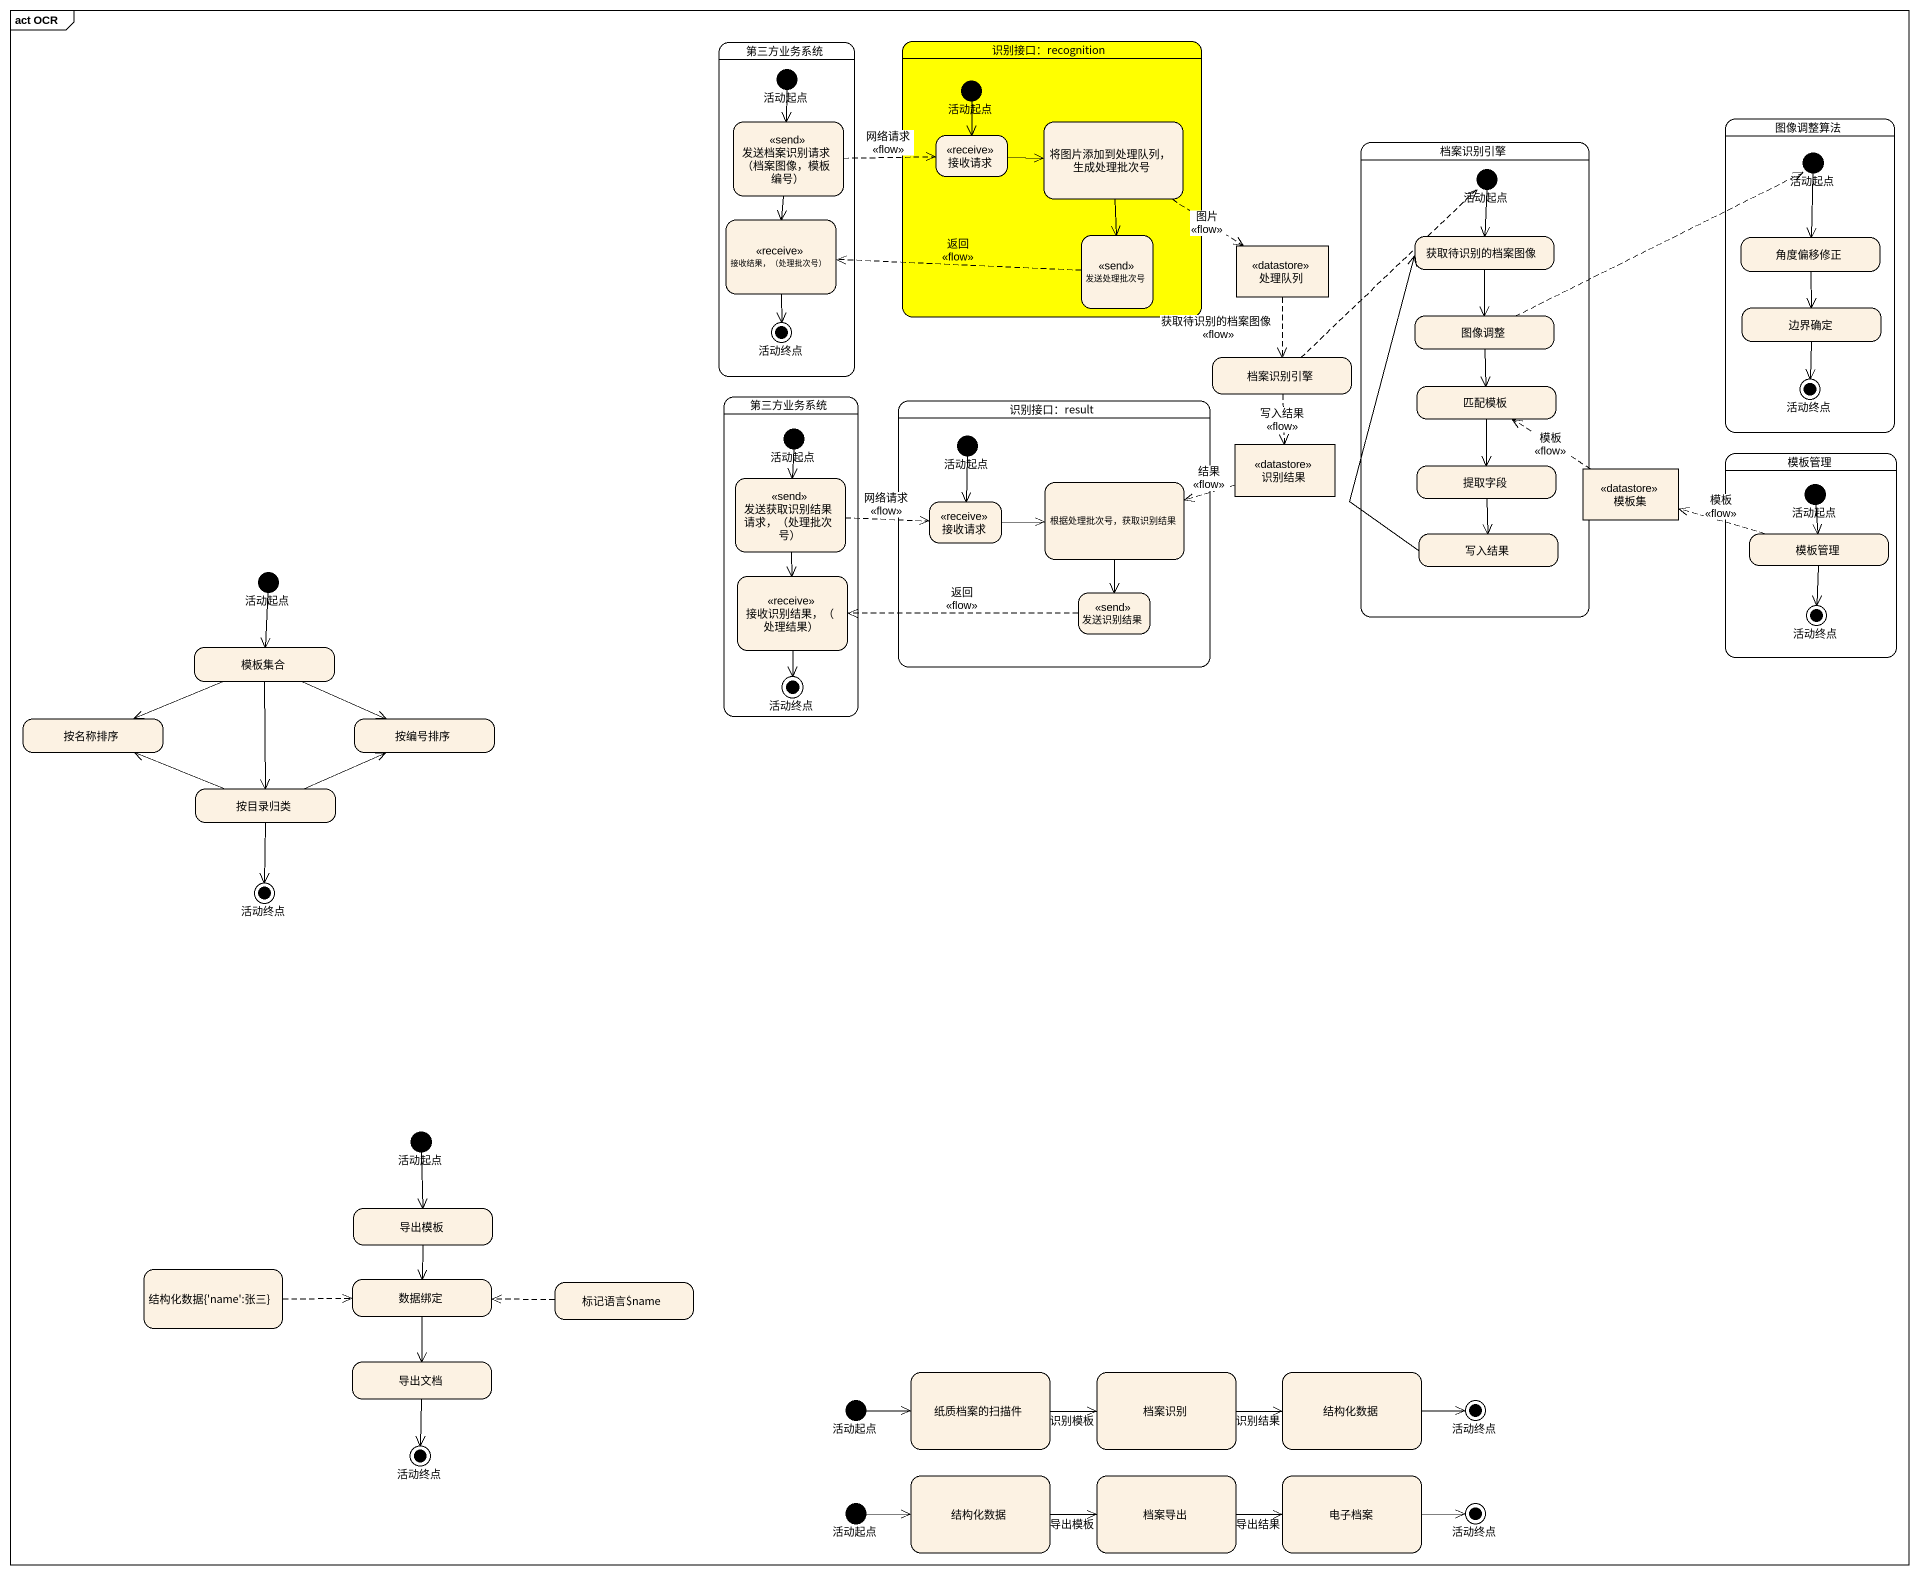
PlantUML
@startuml
mainframe act OCR
hide empty description
state 第三方业务系统 {
  state 活动起点 <<start>>
  state "发送档案识别请求（档案图像，模板编号）" as 发送档案识别请求_档案图像_模板编号 <<send>>
  state "接收结果，（处理批次号）" as 接收结果_处理批次号 <<receive>>
  state 活动终点 <<end>>
}
state "识别接口：recognition" as 识别接口_recognition #FFFF00 {
  state "活动起点" as 活动起点_2 <<start>>
  state 接收请求 <<receive>>
  state "将图片添加到处理队列，生成处理批次号" as 将图片添加到处理队列_生成处理批次号
  state 发送处理批次号 <<send>>
}
state 档案识别引擎 {
  state "活动起点" as 活动起点_3 <<start>>
  state 获取待识别的档案图像
  state 图像调整
  state 匹配模板
  state 提取字段
  state 写入结果
}
state 图像调整算法 {
  state "活动起点" as 活动起点_4 <<start>>
  state 角度偏移修正
  state 边界确定
  state "活动终点" as 活动终点_2 <<end>>
}
state 处理队列 <<datastore>>
state "档案识别引擎" as 档案识别引擎_2
state "第三方业务系统" as 第三方业务系统_2 {
  state "活动起点" as 活动起点_5 <<start>>
  state "发送获取识别结果请求，（处理批次号）" as 发送获取识别结果请求_处理批次号 <<send>>
  state "接收识别结果，（处理结果）" as 接收识别结果_处理结果 <<receive>>
  state "活动终点" as 活动终点_4 <<end>>
}
state "识别接口：result" as 识别接口_result {
  state "活动起点" as 活动起点_6 <<start>>
  state "接收请求" as 接收请求_2 <<receive>>
  state "根据处理批次号，获取识别结果" as 根据处理批次号_获取识别结果
  state 发送识别结果 <<send>>
}
state 识别结果 <<datastore>>
state 模板集 <<datastore>>
state 模板管理 {
  state "活动起点" as 活动起点_7 <<start>>
  state "模板管理" as 模板管理_2
  state "活动终点" as 活动终点_3 <<end>>
}
state "活动起点" as 活动起点_8 <<start>>
state 模板集合
state 按名称排序
state 按编号排序
state 按目录归类
state "活动终点" as 活动终点_5 <<end>>
state "活动起点" as 活动起点_9 <<start>>
state 导出模板
state "结构化数据{'name':张三}" as 结构化数据_name_张三
state 数据绑定
state "标记语言~$name" as 标记语言_name
state 导出文档
state 纸质档案的扫描件
state 档案识别
state 结构化数据
state "活动终点" as 活动终点_6 <<end>>
state "活动起点" as 活动起点_10 <<start>>
state "活动终点" as 活动终点_7 <<end>>
state "结构化数据" as 结构化数据_2
state 档案导出
state 电子档案
state "活动起点" as 活动起点_11 <<start>>
state "活动终点" as 活动终点_8 <<end>>
活动起点 --> 发送档案识别请求_档案图像_模板编号
活动起点_2 --> 接收请求
发送档案识别请求_档案图像_模板编号 -right[dashed]-> 接收请求 : 网络请求\n<<flow>>
发送档案识别请求_档案图像_模板编号 --> 接收结果_处理批次号
接收请求 -right-> 将图片添加到处理队列_生成处理批次号
将图片添加到处理队列_生成处理批次号 --> 发送处理批次号
将图片添加到处理队列_生成处理批次号 -[dashed]-> 处理队列 : 图片\n<<flow>>
活动起点_3 --> 获取待识别的档案图像
活动起点_4 --> 角度偏移修正
接收结果_处理批次号 --> 活动终点
发送处理批次号 -left[dashed]-> 接收结果_处理批次号 : 返回\n<<flow>>
获取待识别的档案图像 --> 图像调整
角度偏移修正 --> 边界确定
处理队列 -[dashed]-> 档案识别引擎_2 : 获取待识别的档案图像\n<<flow>>
图像调整 -right[dashed]-> 活动起点_4
图像调整 --> 匹配模板
边界确定 --> 活动终点_2
档案识别引擎_2 -up[dashed]-> 活动起点_3
档案识别引擎_2 -[dashed]-> 识别结果 : 写入结果\n<<flow>>
匹配模板 --> 提取字段
活动起点_5 --> 发送获取识别结果请求_处理批次号
活动起点_6 --> 接收请求_2
识别结果 -left[dashed]-> 根据处理批次号_获取识别结果 : 结果\n<<flow>>
提取字段 --> 写入结果
模板集 -up[dashed]-> 匹配模板 : 模板\n<<flow>>
发送获取识别结果请求_处理批次号 -right[dashed]-> 接收请求_2 : 网络请求\n<<flow>>
发送获取识别结果请求_处理批次号 --> 接收识别结果_处理结果
接收请求_2 -right-> 根据处理批次号_获取识别结果
根据处理批次号_获取识别结果 --> 发送识别结果
活动起点_7 --> 模板管理_2
写入结果 -up-> 获取待识别的档案图像
模板管理_2 -left[dashed]-> 模板集 : 模板\n<<flow>>
模板管理_2 --> 活动终点_3
活动起点_8 --> 模板集合
接收识别结果_处理结果 --> 活动终点_4
发送识别结果 -left[dashed]-> 接收识别结果_处理结果 : 返回\n<<flow>>
模板集合 -left-> 按名称排序
模板集合 -right-> 按编号排序
模板集合 --> 按目录归类
按目录归类 -left-> 按名称排序
按目录归类 -right-> 按编号排序
按目录归类 --> 活动终点_5
活动起点_9 --> 导出模板
导出模板 --> 数据绑定
结构化数据_name_张三 -right[dashed]-> 数据绑定
数据绑定 --> 导出文档
标记语言_name -left[dashed]-> 数据绑定
导出文档 --> 活动终点_6
纸质档案的扫描件 -right-> 档案识别 : 识别模板
档案识别 -right-> 结构化数据 : 识别结果
结构化数据 -right-> 活动终点_7
活动起点_10 -right-> 纸质档案的扫描件
结构化数据_2 -right-> 档案导出 : 导出模板
档案导出 -right-> 电子档案 : 导出结果
电子档案 -right-> 活动终点_8
活动起点_11 -right-> 结构化数据_2
@enduml
